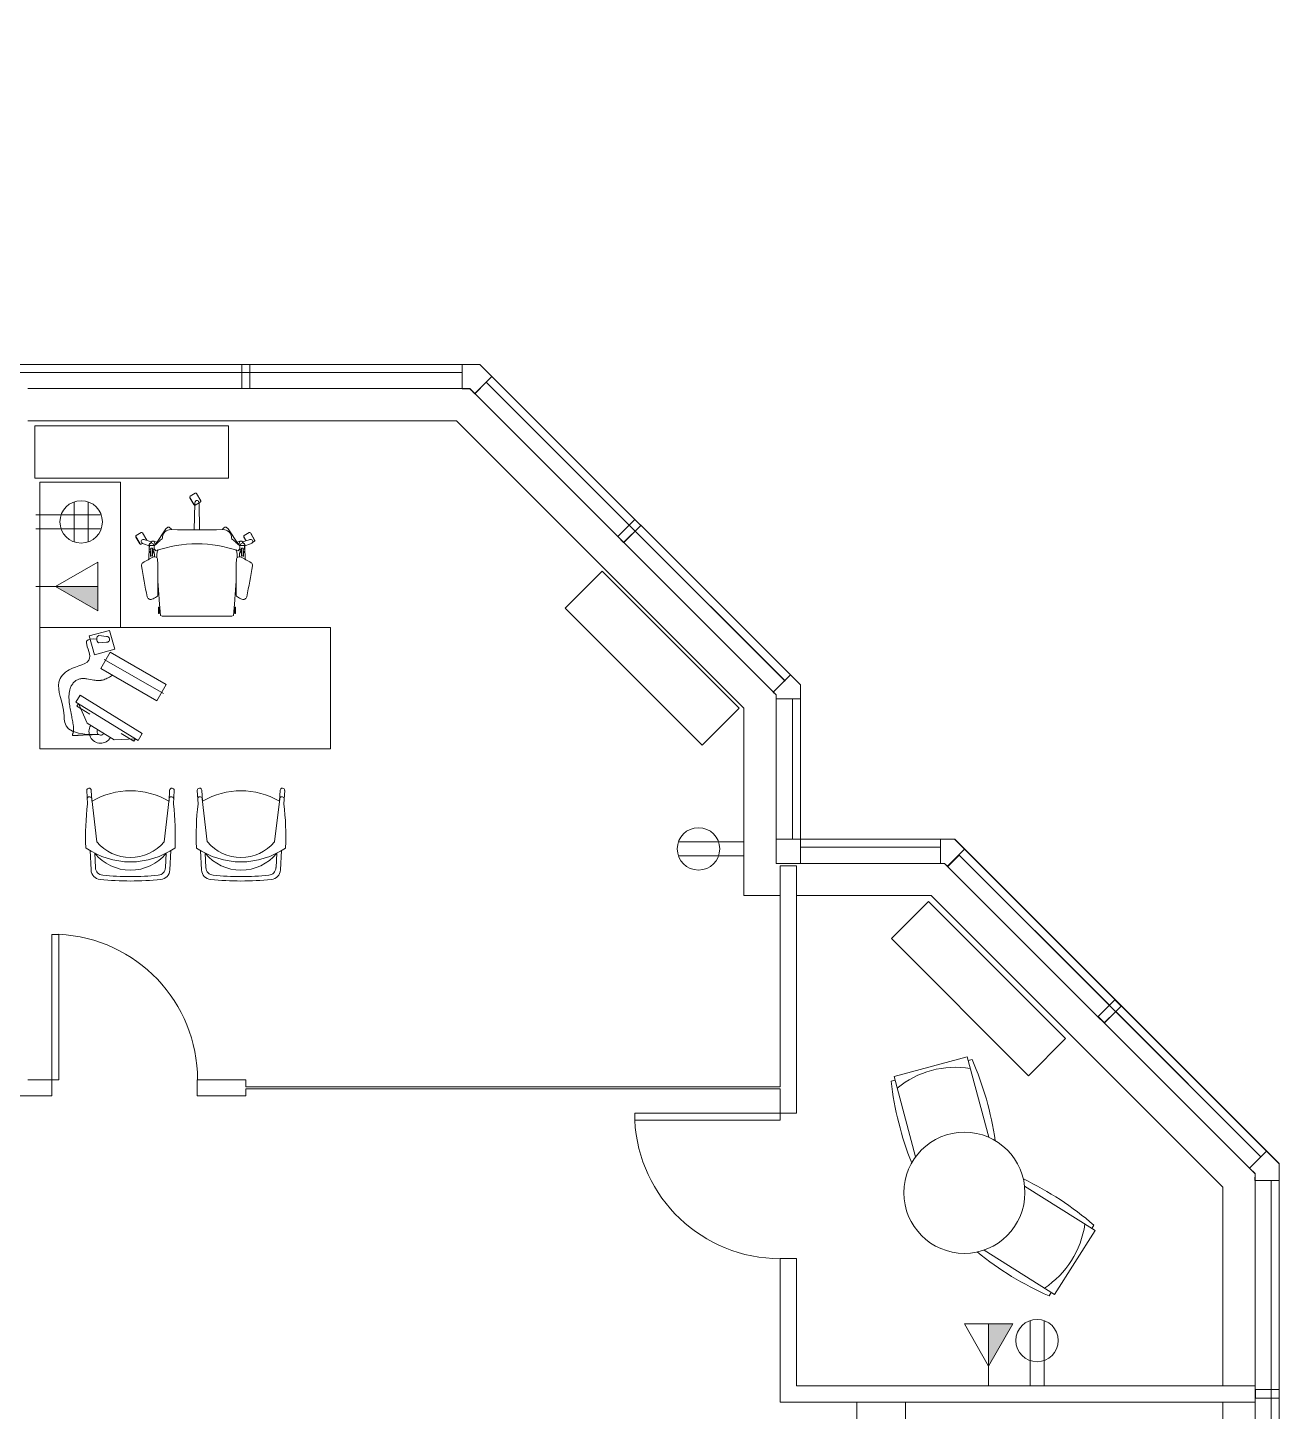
# Model space of a CAD drawing. Header units: inches. Extents: x 1 to 4591, y -953 to 1388.
# Drawn here: x 4280.8 to 4590.8, y 119.5 to 462.2 of the extents above; entities that cross this region are included whole.
import ezdxf

# ---------------------------------------------------------------- set-up
doc = ezdxf.new("R2010")
doc.units = ezdxf.units.IN
doc.header["$MEASUREMENT"] = 0
for name, color, linetype, lineweight in [('4th Floor Revit Background_dwg', 8, 'Continuous', 9), ('8309_BB$0$BB_WIN_SILL', 7, 'Continuous', 9), ('A-ANNO-NOTE', 131, 'Continuous', 20), ('A-DOOR', 31, 'Continuous', 9), ('A-EXIST-GLAZ', 7, 'Continuous', 9), ('A-FLOR', 192, 'Continuous', 13), ('A-WALL', 113, 'Continuous', 50), ('I-FURN', 30, 'Continuous', 9), ('I-WALL', 2, 'Continuous', 9), ('M-EXIST-HEAT', 7, 'Continuous', 9)]:
    doc.layers.add(name, color=color, linetype=linetype, lineweight=lineweight)

# ---------------------------------------------------------------- blocks, each defined once
blk = doc.blocks.new('Single-Flush - 36_ x 96_-1525938-4th Floor New Construction - Tel_Data_Elec Plan')
at = {"layer": 'A-DOOR', "color": 250, "lineweight": 20}
for p, q in [((16.25, -2), (16.25, -38.02)), ((18, -2), (16.25, -2)), ((18, -2), (18, -38.02)), ((18, -38.02), (16.25, -38.02))]:
    blk.add_line(p, q, dxfattribs=at)
at = {"layer": 'A-DOOR'}
blk.add_arc((18, -2), 36.07, 180, 267.2188, dxfattribs=at)
blk = doc.blocks.new('Office Desk Groups - Office Desk 1-562618-4th Floor New Construction - Tel_Data_Elec Plan')
at = {"layer": 'I-FURN'}
for p, q in [((-36, 36), (-36, 0)), ((-16, 36), (-36, 36)), ((-16, 0), (-16, 36)), ((2.22, 30.42), (1.16, 32.26)), ((1.17, 32.16), (1.2, 32.18)), ((2.13, 30.49), (1.17, 32.16)), ((1.23, 32.53), (2.52, 33.28)), ((3.45, 30.9), (2.49, 30.35)), ((2.79, 33.2), (3.85, 31.37)), ((2.84, 33.12), (2.87, 33.14)), ((2.87, 33.14), (3.84, 31.47)), ((3.78, 31.09), (3.45, 30.9)), ((3.84, 31.47), (3.8, 31.45)), ((2.17, 30.51), (2.13, 30.49)), ((2.28, 24.2), (2.42, 30.74)), ((3.6, 24.2), (3.46, 30.74)), ((-7.32, 20.61), (-4.77, 24.49)), ((-4.77, 24.49), (-4.26, 24.91)), ((10.65, 24.49), (10.13, 24.91)), ((13.2, 20.61), (10.65, 24.49)), ((-11.16, 20.71), (-12.22, 22.54)), ((-12.2, 22.44), (-12.17, 22.46)), ((-11.24, 20.77), (-12.2, 22.44)), ((-12.14, 22.82), (-10.85, 23.56)), ((-11.2, 20.79), (-11.24, 20.77)), ((-10.51, 20.85), (-10.88, 20.63)), ((-10.58, 23.49), (-9.52, 21.65)), ((-10.53, 23.41), (-10.5, 23.43)), ((-10.5, 23.43), (-9.53, 21.75)), ((-8.94, 20.28), (-10.29, 20.75)), ((-8.31, 21.25), (-9.97, 21.75)), ((-9.53, 21.75), (-9.57, 21.73)), ((-8.16, 21.4), (-8.77, 20.78)), ((-6.97, 21.15), (-7.88, 21.44)), ((-7.34, 20.57), (-7.32, 20.61)), ((12.84, 21.15), (13.75, 21.44)), ((13.22, 20.57), (13.2, 20.61)), ((14.03, 21.4), (14.64, 20.78)), ((14.19, 21.25), (15.84, 21.75)), ((15.11, 21.53), (14.53, 22.54)), ((14.54, 22.44), (14.58, 22.46)), ((15.08, 21.51), (14.54, 22.44)), ((14.6, 22.82), (15.89, 23.56)), ((14.81, 20.28), (16.17, 20.75)), ((16.16, 23.49), (17.22, 21.65)), ((16.21, 23.41), (16.25, 23.43)), ((16.25, 23.43), (17.21, 21.75)), ((17.15, 21.38), (16.69, 21.11)), ((17.21, 21.75), (17.18, 21.73)), ((-9.01, 18.07), (-8.99, 16.92)), ((-8.91, 18.55), (-8.94, 20.36)), ((-8.86, 20.33), (-8.87, 19.4)), ((-8.87, 19.4), (-8.53, 19.4)), ((-7.56, 20.33), (-8.86, 20.33)), ((-8.57, 18.91), (-8.56, 17.65)), ((-8.53, 19.67), (-8.53, 17.7)), ((-8.07, 19.67), (-8.53, 19.67)), ((-8.07, 17.73), (-8.07, 19.67)), ((-8.07, 19.39), (-7.53, 19.39)), ((-8.04, 18.93), (-8.06, 17.7)), ((-7.74, 18.63), (-7.75, 19.39)), ((-7.63, 18.4), (-7.61, 18.07)), ((-7.61, 18.07), (-7.62, 17.56)), ((-6.98, 18.3), (-6.99, 17.3)), ((12.86, 18.3), (12.87, 17.3)), ((13.95, 19.39), (13.41, 19.39)), ((13.44, 20.33), (14.73, 20.33)), ((13.5, 18.4), (13.49, 18.07)), ((13.49, 18.07), (13.5, 17.56)), ((13.61, 18.63), (13.62, 19.39)), ((13.91, 18.93), (13.93, 17.7)), ((13.95, 19.67), (14.4, 19.67)), ((13.95, 17.73), (13.95, 19.67)), ((14.4, 19.67), (14.4, 17.7)), ((14.74, 19.4), (14.4, 19.4)), ((14.44, 18.91), (14.44, 17.65)), ((14.73, 20.33), (14.74, 19.4)), ((14.78, 18.55), (14.81, 20.36)), ((14.88, 18.07), (14.87, 16.92)), ((-6.56, 5.03), (-6.41, 5.03)), ((-6.56, 3.46), (-6.56, 5.03)), ((-6.41, 3.46), (-6.56, 3.46)), ((-6.41, 5.03), (-6.41, 3.46)), ((-6.4, 6.79), (-6.13, 3)), ((12.01, 3), (12.28, 6.79)), ((12.28, 5.03), (12.28, 3.46)), ((12.44, 5.03), (12.28, 5.03)), ((12.28, 3.46), (12.44, 3.46)), ((12.44, 3.46), (12.44, 5.03)), ((-6.13, 3), (-5.67, 2.87)), ((-5.67, 2.87), (11.55, 2.87)), ((11.55, 2.87), (12.01, 3)), ((-36, 0), (-16, 0)), ((-36, 0), (-36, -30)), ((36, 0), (-36, 0)), ((-23.75, -2.08), (-18.72, -0.7)), ((-22.48, -6.72), (-23.75, -2.08)), ((-19.46, -2.22), (-21.4, -1.92)), ((-18.72, -0.7), (-17.45, -5.34)), ((36, -30), (36, 0)), ((-17.45, -5.34), (-22.48, -6.72)), ((-21.46, -3.8), (-19.5, -3.62)), ((-20.86, -10.1), (-18.53, -6.07)), ((-18.53, -6.07), (-4.67, -14.07)), ((-7, -18.11), (-20.86, -10.1)), ((-5.33, -16.35), (-20.07, -7.94)), ((-26.03, -16.73), (-27.08, -18.43)), ((-10.6, -26.26), (-26.03, -16.73)), ((-4.67, -14.07), (-7, -18.11)), ((-27.08, -18.43), (-11.65, -27.96)), ((-26.8, -19.46), (-26.42, -18.84)), ((-23.63, -21.42), (-26.8, -19.46)), ((-26.42, -18.84), (-24.3, -23.68)), ((-24.3, -23.68), (-17.59, -27.82)), ((-12.69, -28.17), (-15.87, -26.21)), ((-11.65, -27.96), (-10.6, -26.26)), ((-36, -30), (36, -30)), ((-17.59, -27.82), (-12.31, -27.55)), ((-12.31, -27.55), (-12.69, -28.17)), ((-24.36, -40.36), (-24.19, -43.67)), ((-23.24, -40.3), (-23.1, -43)), ((-3.84, -40.3), (-3.98, -43)), ((-2.72, -40.36), (-2.89, -43.67)), ((3.02, -40.36), (3.19, -43.67)), ((4.14, -40.3), (4.28, -43)), ((23.53, -40.3), (23.39, -43)), ((24.66, -40.36), (24.48, -43.67)), ((-23.13, -42.4), (-21.88, -53.04)), ((-3.95, -42.4), (-5.2, -53.04)), ((4.25, -42.4), (5.5, -53.04)), ((23.42, -42.4), (22.17, -53.04)), ((-23.56, -55.25), (-23.31, -60.03)), ((-22.4, -55.89), (-22.21, -59.45)), ((-4.68, -55.89), (-4.87, -59.45)), ((-3.52, -55.25), (-3.77, -60.03)), ((3.82, -55.25), (4.07, -60.03)), ((4.98, -55.89), (5.16, -59.45)), ((22.7, -55.89), (22.51, -59.45)), ((23.85, -55.25), (23.61, -60.03))]:
    blk.add_line(p, q, dxfattribs=at)
for centre, radius, start, end in [((1.33, 32.36), 0.2, 120, 210), ((3.94, 30.71), 1.53, 164.4505, 178.7927), ((3.03, 30.97), 0.583, 134.254, 164.4505), ((2.62, 33.1), 0.2, 30, 120.1357), ((2.94, 31.06), 0.445, 45.7229, 134.2771), ((2.84, 30.97), 0.583, 15.5495, 45.746), ((1.93, 30.71), 1.53, 1.2073, 15.5495), ((3.68, 31.27), 0.2, 299.8643, 30), ((2.39, 30.52), 0.2, 209.8466, 275.235), ((2.39, 30.52), 0.2, 275.235, 299.8607), ((-3.26, 21.43), 2.87, 95.705, 127.0086), ((-4.41, 23.8), 1.12, 25.6219, 82.0752), ((2.94, 269.32), 245.12, 268.4848, 271.5152), ((10.28, 23.8), 1.12, 97.9248, 154.3781), ((9.13, 21.43), 2.87, 52.9914, 84.295), ((-12.04, 22.64), 0.2, 119.832, 210), ((-10.98, 20.81), 0.2, 210, 299.888), ((-10.43, 21.35), 0.445, 117.8208, 206.0638), ((-10.75, 23.39), 0.2, 30, 120), ((-10.31, 21.41), 0.583, 206.0911, 236.3507), ((-10.37, 21.23), 0.583, 87.4248, 117.8208), ((-9.79, 22.2), 1.53, 236.4124, 250.7927), ((-10.41, 20.28), 1.53, 73.2073, 87.502), ((-9.69, 21.55), 0.2, 15.1327, 29.8705), ((-8.34, 20.37), 0.593, 84.0219, 180.9117), ((-8.42, 20.31), 0.657, 1.3207, 77.9642), ((-7.98, 21.13), 0.323, 29.6621, 124.4716), ((-8.44, 20.75), 0.922, 9.6607, 36.4682), ((-8.76, 20.66), 1.25, 346.3769, 10.9189), ((-10.83, 25.13), 5.75, 305.3709, 317.4948), ((2.94, -10.67), 31.42, 71.1164, 108.8836), ((-2.8, 17.21), 5.54, 121.0187, 133.18), ((-20.88, 22.9), 15.26, 356.4473, 358.5687), ((-3.38, 22.1), 2.29, 134.5977, 169.3918), ((9.26, 22.1), 2.29, 10.6082, 45.4023), ((26.76, 22.9), 15.26, 181.4313, 183.5527), ((8.67, 17.21), 5.54, 46.82, 58.9813), ((16.71, 25.13), 5.75, 222.5052, 234.6291), ((14.63, 20.66), 1.25, 169.0811, 193.6231), ((14.31, 20.75), 0.922, 143.5318, 170.3393), ((13.85, 21.13), 0.323, 55.5284, 150.3379), ((14.29, 20.31), 0.657, 102.0358, 178.6793), ((14.22, 20.37), 0.593, 359.0883, 95.9781), ((14.7, 22.64), 0.2, 119.8879, 210), ((16.29, 20.28), 1.53, 92.498, 106.7927), ((15.99, 23.39), 0.2, 30, 120), ((15.66, 22.2), 1.53, 289.2073, 303.5114), ((16.25, 21.23), 0.583, 62.1792, 92.5752), ((16.19, 21.41), 0.583, 303.4497, 333.9089), ((16.31, 21.35), 0.445, 333.9362, 62.1792), ((17.05, 21.55), 0.2, 300, 30.2094), ((4.23, -7.95), 28.17, 115.3981, 121.4567), ((-8.12, 18.14), 0.887, 120.1857, 184.8367), ((-8.27, 17.21), 0.533, 66.9672, 123.7509), ((-8.27, 17.27), 0.5, 67.0573, 121.4674), ((-8.55, 18.11), 0.971, 17.6225, 57.9495), ((-7.54, 16.85), 0.711, 2.0473, 115.4842), ((-6.62, 19.89), 1.04, 148.1398, 233.8639), ((-5.15, 18.21), 1.84, 146.599, 177.2887), ((11.03, 18.21), 1.84, 2.7113, 33.401), ((13.42, 16.85), 0.711, 64.5158, 177.9527), ((12.49, 19.89), 1.04, 306.1361, 31.8602), ((14.43, 18.11), 0.971, 122.0505, 162.3775), ((1.64, -7.95), 28.17, 58.5497, 64.6019), ((14.14, 17.21), 0.533, 56.2491, 113.0328), ((14.14, 17.27), 0.5, 58.5326, 112.9427), ((14, 18.14), 0.887, 355.1633, 59.8143), ((-10.08, 15.44), 0.749, 121.5732, 189.0231), ((163.02, 43.86), 176.17, 189.3216, 191.8621), ((-162.31, 11.32), 155.58, 358.8191, 2.0473), ((168.19, 11.32), 155.58, 177.9527, 181.1809), ((-157.15, 43.86), 176.17, 348.1407, 350.6784), ((15.95, 15.44), 0.749, 350.9769, 58.6662), ((258.68, 28.75), 265.99, 183.7702, 184.7367), ((-252.8, 28.75), 265.99, 355.2633, 356.2298), ((-8.54, 7.83), 0.859, 192.1424, 292.8427), ((-12.14, 16.39), 10.15, 292.7913, 299.9233), ((-7.38, 8.13), 0.615, 299.9233, 358.8191), ((13.26, 8.13), 0.615, 181.1809, 240.0767), ((18.01, 16.39), 10.15, 240.0767, 247.2087), ((14.42, 7.83), 0.859, 247.1573, 348.4211), ((-5.85, 5.21), 0.589, 197.5488, 225.5119), ((-5.85, 3.28), 0.589, 125.1062, 162.4512), ((11.72, 3.28), 0.589, 17.5488, 54.8938), ((11.72, 5.21), 0.589, 314.4881, 342.4512), ((-20.73, -2.88), 1.17, 124.8247, 231.514), ((-19.4, -2.93), 0.703, 261.9725, 94.3662), ((-20.94, -25.75), 2.88, 148.3037, 328.3037), ((-20.94, -25.75), 0.885, 148.3037, 328.3037), ((-23.8, -40.33), 0.562, 2.9778, 182.9778), ((-13.54, -59.54), 19.11, 60.1223, 119.8777), ((-3.28, -40.33), 0.562, 357.0222, 177.0222), ((3.58, -40.33), 0.562, 2.9778, 182.9778), ((13.84, -59.54), 19.11, 60.1223, 119.8777), ((24.09, -40.33), 0.563, 357.0222, 177.0222), ((47.43, -51.82), 72.08, 173.5103, 182.1673), ((-23.69, -42.45), 0.572, 355.8841, 161.2764), ((-3.39, -42.44), 0.567, 14.9433, 184.8841), ((-74.51, -51.82), 72.08, 357.8327, 6.4897), ((74.81, -51.82), 72.08, 173.5103, 182.1673), ((3.68, -42.45), 0.572, 355.8841, 161.2764), ((23.98, -42.44), 0.567, 14.9433, 184.8841), ((-47.14, -51.82), 72.08, 357.8327, 6.4897), ((-24.47, -54.52), 0.125, 190.6864, 235.967), ((-13.34, -38.03), 20.02, 235.967, 269.4206), ((-21.75, -53.03), 0.125, 186.4009, 220.1387), ((-13.53, -46.09), 10.88, 220.1387, 269.938), ((-13.55, -46.09), 10.88, 270.062, 319.8613), ((-13.74, -38.03), 20.02, 270.5794, 304.033), ((-5.33, -53.03), 0.125, 319.8613, 353.5991), ((-2.6, -54.52), 0.125, 304.033, 349.3136), ((2.9, -54.52), 0.125, 190.6864, 235.967), ((14.04, -38.03), 20.02, 235.967, 269.4206), ((5.62, -53.03), 0.125, 186.4009, 220.1387), ((13.85, -46.09), 10.88, 220.1387, 269.938), ((13.82, -46.09), 10.88, 270.062, 319.8613), ((13.63, -38.03), 20.02, 270.5794, 304.033), ((22.05, -53.03), 0.125, 319.8613, 353.5991), ((24.77, -54.52), 0.125, 304.033, 349.3136), ((-13.4, -48.43), 11.69, 219.6744, 269.3381), ((-13.67, -48.43), 11.69, 270.6619, 320.3256), ((13.97, -48.43), 11.69, 219.6744, 269.3381), ((13.7, -48.43), 11.69, 270.6619, 320.3256), ((-20.81, -59.91), 2.5, 182.9778, 264.2145), ((-20.22, -59.35), 2, 182.9778, 264.2191), ((-13.44, 7.53), 69.22, 264.2191, 269.9219), ((-13.63, 7.53), 69.22, 270.0781, 275.7809), ((-6.86, -59.35), 2, 275.7809, 357.0222), ((-6.27, -59.91), 2.5, 275.7855, 357.0222), ((6.56, -59.91), 2.5, 182.9778, 264.2145), ((7.16, -59.35), 2, 182.9778, 264.2191), ((13.93, 7.53), 69.22, 264.2191, 269.9219), ((13.74, 7.53), 69.22, 270.0781, 275.7809), ((20.51, -59.35), 2, 275.7809, 357.0222), ((21.11, -59.91), 2.5, 275.7855, 357.0222), ((-13.44, 12.82), 75.59, 264.2145, 269.9285), ((-13.63, 12.82), 75.59, 270.0715, 275.7855), ((13.93, 12.82), 75.59, 264.2145, 269.9285), ((13.74, 12.82), 75.59, 270.0715, 275.7855)]:
    blk.add_arc(centre, radius, start, end, dxfattribs=at)
for points, knots in [([(-21.43, -26.49), (-30.11, -26.7), (-29.36, -19.53), (-32.64, -14.29), (-28.66, -9.55), (-21.77, -8.98), (-25.67, -2.68), (-23.02, -2.75), (-21.9, -2.85)], [0, 0, 0, 0, 4.203758, 11.310205, 15.301003, 21.109862, 25.639067, 29.008441, 29.008441, 29.008441, 29.008441]), ([(-21.43, -26.49), (-21.7, -26.49), (-22.24, -26.5), (-23.05, -26.52), (-23.85, -26.55), (-24.52, -26.57), (-25.06, -26.6), (-25.47, -26.62), (-25.87, -26.65), (-26.2, -26.67), (-26.47, -26.68), (-26.67, -26.7), (-26.88, -26.71), (-27.08, -26.73), (-27.25, -26.74), (-27.38, -26.74), (-27.48, -26.74), (-27.58, -26.74), (-27.67, -26.74), (-27.74, -26.74), (-27.79, -26.74), (-27.83, -26.73), (-27.86, -26.71), (-27.87, -26.7), (-27.89, -26.69), (-27.91, -26.66), (-27.92, -26.63), (-27.93, -26.61), (-27.93, -26.6), (-27.93, -26.57), (-27.92, -26.54), (-27.91, -26.5), (-27.88, -26.44), (-27.86, -26.37), (-27.83, -26.29), (-27.8, -26.21), (-27.77, -26.13), (-27.75, -26.05), (-27.72, -25.97), (-27.7, -25.86), (-27.66, -25.66), (-27.63, -25.38), (-27.63, -25.03), (-27.65, -24.69), (-27.68, -24.35), (-27.74, -23.9), (-27.84, -23.33), (-27.96, -22.66), (-28.09, -21.99), (-28.23, -21.28), (-28.38, -20.54), (-28.52, -19.76), (-28.64, -18.98), (-28.73, -18.19), (-28.78, -17.4), (-28.75, -16.34), (-28.56, -15.26), (-28.12, -14.24), (-27.6, -13.53), (-27.02, -13.07), (-26.5, -12.81), (-25.94, -12.64), (-25.21, -12.58), (-24.04, -12.7), (-22.99, -12.95), (-22, -13.09), (-21.48, -13.12), (-21.07, -13.1), (-20.66, -13.04), (-20.16, -12.92), (-19.58, -12.7), (-18.84, -12.33), (-18.31, -12.01), (-17.96, -11.78)], [0, 0, 0, 0, 0.067284, 0.134569, 0.201853, 0.269138, 0.30278, 0.336422, 0.370065, 0.403707, 0.420528, 0.437349, 0.45417, 0.470991, 0.487812, 0.496223, 0.504633, 0.513044, 0.521455, 0.52566, 0.529865, 0.53407, 0.536173, 0.537224, 0.538276, 0.541842, 0.545408, 0.546299, 0.547191, 0.548974, 0.55254, 0.556106, 0.559673, 0.566805, 0.573937, 0.581069, 0.588202, 0.595334, 0.602466, 0.609598, 0.623863, 0.652392, 0.680921, 0.70945, 0.737979, 0.766508, 0.823567, 0.880625, 0.937683, 0.994741, 1.060748, 1.126755, 1.192761, 1.258768, 1.324774, 1.390781, 1.522794, 1.595685, 1.668576, 1.741467, 1.777913, 1.814358, 1.887249, 1.96014, 2.105922, 2.157559, 2.209196, 2.235015, 2.260833, 2.312471, 2.364108, 2.415745, 2.519019, 2.519019, 2.519019, 2.519019])]:
    blk.add_open_spline(points, degree=3, knots=knots, dxfattribs=at)
blk = doc.blocks.new('Table _ Chairs - Seats 2 - 2-6 Diameter-571324-4th Floor New Construction - Tel_Data_Elec Plan')
at = {"layer": 'I-FURN'}
for p, q in [((-9.37, 31.37), (-10.37, 31.37)), ((-9.37, 32.37), (-9.37, 11.71)), ((9.38, 32.37), (-9.37, 32.37)), ((9.38, 11.71), (9.38, 32.37)), ((10.38, 31.37), (9.38, 31.37)), ((14.83, -2.25), (28.84, -17.44)), ((15.06, -30.16), (1.05, -14.96)), ((28.9, -16.03), (28.16, -16.71)), ((28.84, -17.44), (15.06, -30.16)), ((14.38, -29.42), (13.64, -30.1))]:
    blk.add_line(p, q, dxfattribs=at)
blk.add_circle((0, 0), 15, dxfattribs=at)
for centre, radius, start, end in [((66.41, 19.75), 77.66, 171.3911, 186.8305), ((0, 8.4), 22.97, 65.9148, 114.0852), ((-66.41, 19.75), 77.66, 353.1695, 8.6089), ((-35.43, -59.54), 77.66, 34.072, 49.5115), ((62.21, 30.5), 77.66, 215.8504, 231.2899), ((5.7, -6.18), 22.97, 288.5958, 336.7661)]:
    blk.add_arc(centre, radius, start, end, dxfattribs=at)
blk = doc.blocks.new('Single-Flush - 36_ x 96_-1532445-4th Floor New Construction - Tel_Data_Elec Plan')
at = {"layer": 'A-DOOR', "color": 250, "lineweight": 20}
for p, q in [((16.25, 2), (16.25, 38.02)), ((18, 38.02), (16.25, 38.02)), ((18, 2), (18, 38.02)), ((18, 2), (16.25, 2))]:
    blk.add_line(p, q, dxfattribs=at)
at = {"layer": 'A-DOOR'}
blk.add_arc((18, 2), 36.07, 92.7812, 180, dxfattribs=at)
blk = doc.blocks.new('4th Floor Revit Background_dwg__O3-2868493-4th Floor New Construction - Tel_Data_Elec Plan')
at = {"layer": '8309_BB$0$BB_WIN_SILL', "flags": 128}
blk.add_lwpolyline([(0.619, -0.254), (0.365, 0), (0.001, -0.003), (0.001, -0.503), (0.162, -0.498), (0.261, -0.601), (0.614, -0.248)], dxfattribs=at)
blk = doc.blocks.new('4th Floor Revit Background_dwg__O4-2868494-4th Floor New Construction - Tel_Data_Elec Plan')
at = {"layer": '8309_BB$0$BB_WIN_SILL', "flags": 128}
blk.add_lwpolyline([(0.61, -0.609), (0.61, -0.258), (0.352, 0), (0, -0.352), (0.114, -0.466), (0.111, -0.609)], close=True, dxfattribs=at)
blk = doc.blocks.new('4th Floor Revit Background_dwg_8309_BB$0$MULL-2868499-4th Floor New Construction - Tel_Data_Elec Plan')
at = {"layer": '8309_BB$0$BB_WIN_SILL', "flags": 128}
blk.add_lwpolyline([(-0.49, -0.092), (-0.49, 0.092), (0, 0.092), (0, -0.092)], close=True, dxfattribs=at)
blk = doc.blocks.new('4th Floor Revit Background_dwg-1506688-4th Floor New Construction - Tel_Data_Elec Plan')
at = {"layer": 'A-EXIST-GLAZ'}
h = blk.add_hatch(color=256, dxfattribs=at)
h.paths.add_polyline_path([(3043.29, 403.68), (3043.34, 403.68), (3043.29, 405.83)], flags=0)
h.paths.add_polyline_path([(3043.29, 459.68), (3043.34, 459.68), (3043.29, 461.83)], flags=0)
h.paths.add_polyline_path([(3043.29, 571.68), (3043.34, 571.68), (3043.29, 571.73)], flags=0)
h.paths.add_polyline_path([(3043.29, 739.68), (3043.34, 739.68), (3043.29, 741.83)], flags=0)
h.paths.add_polyline_path([(3043.29, 795.68), (3043.34, 795.68), (3043.29, 795.73)], flags=0)
h.paths.add_polyline_path([(3043.29, 963.68), (3043.34, 963.68), (3043.29, 963.73)], flags=0)
for p, q in [((2840.92, 1217.78), (1683.34, 1217.78)), ((2846.9, 1215.39), (2920.94, 1141.35)), ((2839.54, 1205.78), (2733.32, 1205.78)), ((2922.72, 1102.15), (2922.72, 1136.91)), ((2959.43, 1100.19), (2924.67, 1100.19)), ((2964.05, 1098.24), (3038.78, 1023.5))]:
    blk.add_line(p, q, dxfattribs=at)
at = {"layer": 'A-EXIST-GLAZ', "flags": 128}
for points in [[(2922.25, 1142.86), (2924.72, 1140.4), (2845.34, 1219.78), (1888.48, 1219.78), (1683.34, 1219.78), (1677.34, 1219.78), (1677.34, 1213.78), (1683.34, 1213.78), (1683.34, 1219.78), (1683.34, 1261.61), (1559.25, 1385.7), (1521.05, 1385.7), (1521.05, 1379.7), (1515.05, 1379.7), (1515.05, 1385.7), (1521.05, 1385.7), (1521.05, 1423.9), (1400.83, 1544.12), (1362.63, 1544.12), (1356.63, 1544.12), (1356.63, 1543.78)], [(2732.34, 1217.78), (2786.34, 1217.78), (2786.34, 1213.82), (2788.34, 1213.82), (2788.34, 1217.78), (2840.92, 1217.78), (2840.92, 1213.78), (2842.86, 1213.78), (2844.09, 1212.49), (2846.9, 1215.39), (2882.3, 1179.99), (2879.47, 1177.16), (2880.95, 1175.69), (2883.78, 1178.51), (2920.84, 1141.45), (2918.01, 1138.62), (2918.72, 1137.91), (2918.72, 1136.91), (2922.72, 1136.91), (2922.72, 1102.15), (2918.72, 1102.19), (2918.72, 1096.19), (2924.72, 1096.19), (2924.72, 1100.19), (2959.43, 1100.19), (2959.43, 1096.19), (2960.44, 1096.19), (2961.22, 1095.41), (2964.05, 1098.24), (3001.26, 1061.03), (2998.43, 1058.21), (2999.98, 1056.65), (3002.81, 1059.48), (3038.78, 1023.5), (3035.97, 1020.69), (3037.35, 1019.32), (3037.34, 1017.61), (3041.34, 1017.61), (3041.34, 965.88), (3037.45, 965.88), (3037.45, 963.68), (3041.34, 963.68), (3041.34, 909.88)], [(2960.44, 1096.19), (2918.72, 1096.19), (2918.72, 1137.92), (2842.85, 1213.78), (2733.32, 1213.78)], [(2733.32, 1205.78), (2839.54, 1205.78), (2910.72, 1134.6), (2910.72, 1088.19), (2919.72, 1088.19)], [(2918.72, 1137.91), (2918.01, 1138.62), (2922.25, 1142.86)], [(3037.34, 966.74), (3037.34, 1019.29), (2960.44, 1096.19), (2961.14, 1095.49), (2965.38, 1099.73), (2962.92, 1102.19), (2924.72, 1102.19), (2924.72, 1096.19), (2918.72, 1096.19), (2918.72, 1102.19), (2924.72, 1102.19), (2924.72, 1140.4), (2924.72, 1136.91), (2918.72, 1136.91)], [(2959.43, 1096.19), (2959.43, 1102.19), (2962.92, 1102.19), (3043.34, 1021.78)], [(2923.72, 1088.19), (2957.12, 1088.19), (3029.34, 1015.98), (3029.34, 966.74)], [(2919.26, 268.45), (2919.26, 267.91), (2925.26, 267.91), (2963.47, 267.91), (3043.34, 347.78), (3043.34, 1021.78)], [(2964.6, 271.87), (3041.34, 348.61), (3041.34, 1017.61)], [(3029.34, 962.74), (3029.34, 353.58), (2994.96, 319.2)], [(3000.61, 313.54), (3037.34, 350.27), (3037.34, 962.74)]]:
    blk.add_lwpolyline(points, dxfattribs=at)
for points in [[(2788.34, 1213.82), (2786.34, 1213.82), (2786.34, 1219.76), (2788.34, 1219.76)], [(2879.46, 1177.15), (2880.94, 1175.68), (2885.18, 1179.92), (2883.7, 1181.39)], [(2998.47, 1058.25), (3000.02, 1056.69), (3004.19, 1060.85), (3002.63, 1062.41)]]:
    blk.add_lwpolyline(points, close=True, dxfattribs=at)
at = {"layer": 'M-EXIST-HEAT', "flags": 128}
blk.add_lwpolyline([(2783.1, 1204.59), (2735.1, 1204.59), (2735.1, 1191.59), (2783.1, 1191.59), (2783.1, 1204.59)], dxfattribs=at)
for points in [[(2909.56, 1134.62), (2875.62, 1168.56), (2866.43, 1159.37), (2900.37, 1125.43)], [(2990.42, 1052.8), (2956.47, 1086.74), (2947.28, 1077.54), (2981.22, 1043.6)]]:
    blk.add_lwpolyline(points, close=True, dxfattribs=at)
at = {"xscale": 12, "yscale": 12, "zscale": 12}
for name, p in [('4th Floor Revit Background_dwg__O3-2868493-4th Floor New Construction - Tel_Data_Elec Plan', (2840.91, 1219.75)), ('4th Floor Revit Background_dwg__O4-2868494-4th Floor New Construction - Tel_Data_Elec Plan', (3035.97, 1024.92))]:
    blk.add_blockref(name, p, dxfattribs=at)
at = {"extrusion": (0, 0, -1), "xscale": 12, "yscale": 12, "zscale": -12, "rotation": 180}
blk.add_blockref('4th Floor Revit Background_dwg_8309_BB$0$MULL-2868499-4th Floor New Construction - Tel_Data_Elec Plan', (-3043.34, 964.78), dxfattribs=at)

msp = doc.modelspace()

# ---------------------------------------------------------------- hatches: boundary and pattern name
at = {"layer": 'A-ANNO-NOTE', "lineweight": 9}
for points in [[(4298.17, 317.79), (4298.17, 323.79), (4287.71, 323.79)], [(4518.81, 130.67), (4524.81, 141.13), (4518.81, 141.13)]]:
    msp.add_hatch(color=256, dxfattribs=at).paths.add_polyline_path(points, flags=0)

# ---------------------------------------------------------------- linework, layer by layer
at = {"layer": 'A-ANNO-NOTE'}
for p, q in [((4292.29, 334.84), (4292.29, 344.74)), ((4295.78, 334.84), (4295.78, 344.74)), ((4282.79, 341.53), (4298.99, 341.53)), ((4282.79, 338.05), (4298.99, 338.05)), ((4287.71, 323.79), (4298.17, 329.79)), ((4298.17, 317.79), (4298.17, 329.79)), ((4282.79, 323.79), (4298.17, 323.79)), ((4298.17, 323.79), (4287.71, 323.79)), ((4287.71, 323.79), (4298.17, 317.79)), ((4287.71, 323.79), (4298.17, 317.79)), ((4298.17, 317.79), (4298.17, 323.79)), ((4458.19, 260.53), (4441.99, 260.53)), ((4458.19, 257.05), (4441.99, 257.05)), ((4518.81, 130.67), (4512.81, 141.13)), ((4524.81, 141.13), (4512.81, 141.13)), ((4524.81, 141.13), (4518.81, 141.13)), ((4518.81, 141.13), (4518.81, 130.67)), ((4518.81, 130.67), (4524.81, 141.13)), ((4518.81, 125.75), (4518.81, 141.13)), ((4518.81, 130.67), (4524.81, 141.13)), ((4529.07, 125.75), (4529.07, 141.95)), ((4532.56, 125.75), (4532.56, 141.95)), ((4486.19, 121.75), (4486.19, 115.66)), ((4498.19, 121.75), (4498.19, 115.66))]:
    msp.add_line(p, q, dxfattribs=at)
for centre in [(4294.04, 339.79), (4446.95, 258.79), (4530.81, 137)]:
    msp.add_circle(centre, 5.25, dxfattribs=at)
at = {"layer": 'A-FLOR'}
for p, q in [((4392.81, 378.79), (3230.81, 378.79)), ((4472.19, 299.41), (4392.81, 378.79)), ((4472.19, 261.21), (4472.19, 299.41)), ((4510.4, 261.21), (4472.19, 261.21)), ((4590.77, 180.84), (4510.4, 261.21)), ((4590.77, -493.25), (4590.77, 180.84))]:
    msp.add_line(p, q, dxfattribs=at)
at = {"layer": 'A-WALL', "color": 250, "lineweight": 20}
for p, q in [((4467.19, 254.6), (4467.19, 199.85)), ((4471.19, 254.6), (4467.19, 254.6)), ((4471.19, 193.35), (4471.19, 254.6)), ((4286.79, 201.6), (4280.79, 201.6)), ((4286.79, 197.6), (4286.79, 201.6)), ((4334.79, 201.6), (4322.79, 201.6)), ((4322.79, 201.6), (4322.79, 197.6)), ((4334.79, 199.85), (4334.79, 201.6)), ((4334.79, 197.6), (4334.79, 199.35)), ((4467.19, 199.35), (4467.19, 193.35)), ((4276.79, 197.6), (4286.79, 197.6)), ((4322.79, 197.6), (4334.79, 197.6)), ((4467.19, 193.35), (4471.19, 193.35)), ((4467.19, 157.35), (4467.19, 121.75)), ((4471.19, 157.35), (4467.19, 157.35)), ((4471.19, 125.75), (4471.19, 157.35)), ((4584.81, 125.75), (4471.19, 125.75)), ((4584.81, 121.75), (4584.81, 125.75)), ((4467.19, 121.75), (4584.81, 121.75))]:
    msp.add_line(p, q, dxfattribs=at)
at = {"layer": 'I-WALL', "color": 250, "lineweight": 20}
for p, q in [((4467.19, 199.85), (4334.79, 199.85)), ((4334.79, 199.35), (4467.19, 199.35))]:
    msp.add_line(p, q, dxfattribs=at)

# ---------------------------------------------------------------- block references
at = {"layer": '4th Floor Revit Background_dwg', "color": 7}
msp.add_blockref('4th Floor Revit Background_dwg-1506688-4th Floor New Construction - Tel_Data_Elec Plan', (1547.47, -840.99), dxfattribs=at)
at = {"layer": 'A-DOOR', "lineweight": 13}
for name, p, rotation in [('Single-Flush - 36_ x 96_-1525938-4th Floor New Construction - Tel_Data_Elec Plan', (4304.79, 199.6), 180), ('Single-Flush - 36_ x 96_-1532445-4th Floor New Construction - Tel_Data_Elec Plan', (4469.19, 175.35), 90)]:
    msp.add_blockref(name, p, dxfattribs=dict(at, rotation=rotation))
at = {"layer": 'I-FURN'}
msp.add_blockref('Office Desk Groups - Office Desk 1-562618-4th Floor New Construction - Tel_Data_Elec Plan', (4319.79, 313.6), dxfattribs=at)
at = {"layer": 'I-FURN', "rotation": 14.99999999999923}
msp.add_blockref('Table _ Chairs - Seats 2 - 2-6 Diameter-571324-4th Floor New Construction - Tel_Data_Elec Plan', (4512.81, 173.6), dxfattribs=at)

doc.saveas('drawing.dxf')
